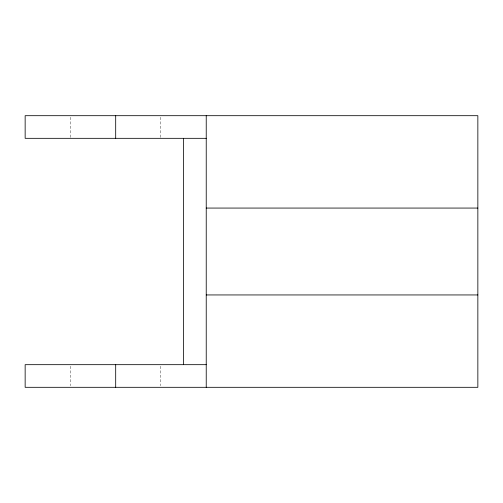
<?xml version="1.0" encoding="UTF-8"?>
<svg xmlns="http://www.w3.org/2000/svg" width="503" height="503" viewBox="0 0 503 503"><rect width="100%" height="100%" fill="white"/><g stroke="black" fill="none" stroke-linecap="round" stroke-linejoin="round"><path stroke-width="0.38" stroke-dasharray="2.52 1.89" d="M160.753 117.249L160.753 138.325M160.753 366.234L160.753 385.751M70.627 117.249L70.627 137.545M70.627 366.234L70.627 385.751"/><path stroke-width="0.75" d="M206.23 138.325L25.15 138.325L25.15 115.69L477.85 115.69L477.85 387.31L25.15 387.31L25.15 364.675L206.23 364.675M206.23 208.066L477.85 208.066M206.23 294.947L477.85 294.947M206.23 115.69L206.23 387.31M183.595 138.325L183.595 364.675M115.69 115.69L115.69 138.325M115.69 364.675L115.69 387.31"/></g></svg>
